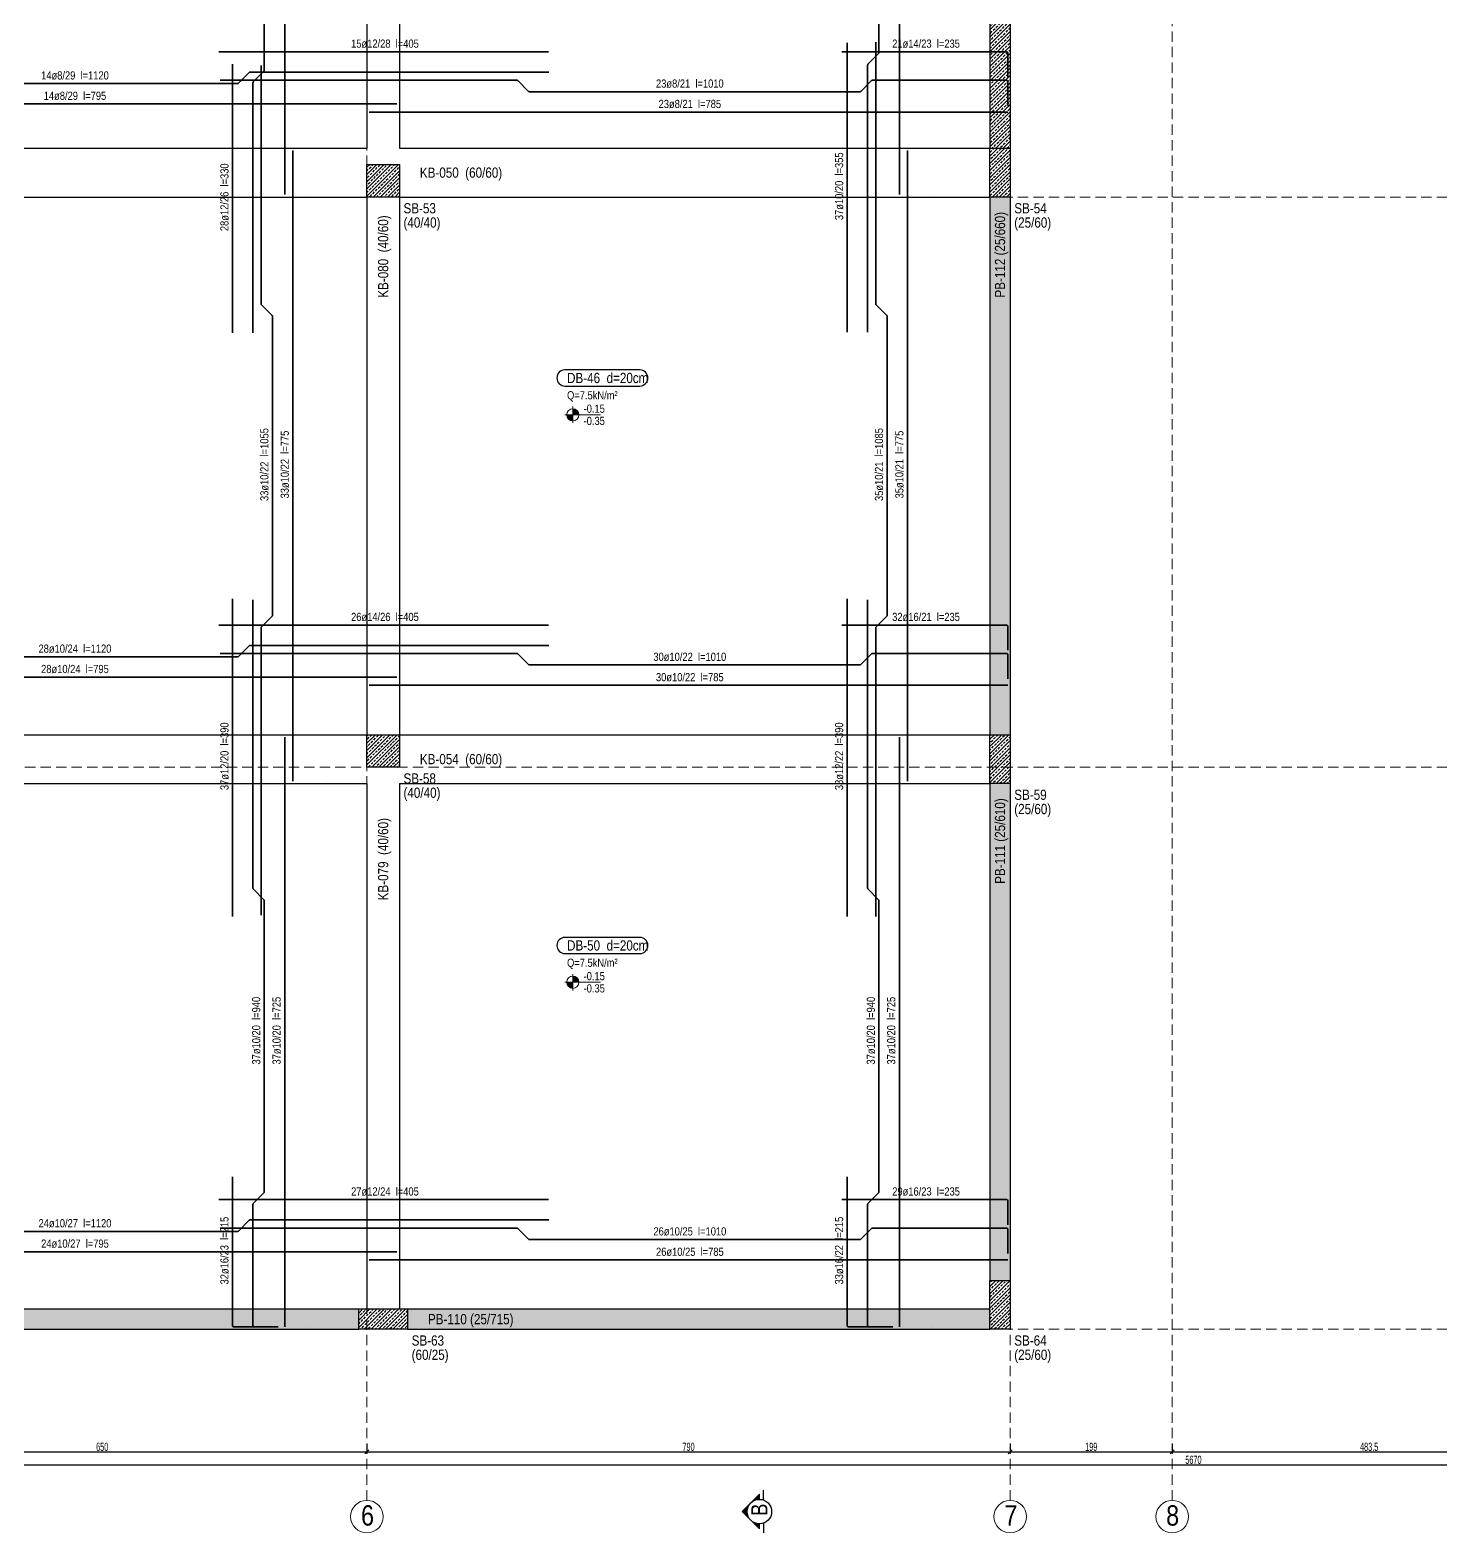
# Model space of a CAD drawing. Header units: millimetres. Extents: x 2018 to 8411, y 702 to 6024.
# Drawn here: x 3891 to 5623, y 702 to 2547 of the extents above; entities that cross this region are included whole.
import ezdxf
from ezdxf.enums import TextEntityAlignment as Align

# ---------------------------------------------------------------- set-up
doc = ezdxf.new("R2010")
doc.units = ezdxf.units.MM
doc.linetypes.add('DASHED', pattern=[19.05, 12.7, -6.35])
for name, color, linetype, lineweight in [('AKS BALONU (BEYKENT)', 7, 'Continuous', 20), ('AKS CIZGISI (BEYKENT)', 252, 'DASHED', 20), ('AKS NO (BEYKENT)', 3, 'Continuous', 20), ('AKS OLCU (BEYKENT)', 200, 'Continuous', 20), ('DONATI (BEYKENT)', 4, 'Continuous', 35), ('DONATI YAZISI (BEYKENT)', 3, 'Continuous', 20), ('DOSEME ISMI (BEYKENT)', 9, 'Continuous', 20), ('DOSEME PAFTA (BEYKENT)', 3, 'Continuous', 20), ('KESIT (BEYKENT)', 151, 'Continuous', 25), ('KESIT ISMI (BEYKENT)', 6, 'Continuous', 20), ('KIRIS (BEYKENT)', 2, 'Continuous', 30), ('KIRIS ISMI (BEYKENT)', 40, 'Continuous', 20), ('KOLON (BEYKENT)', 3, 'Continuous', 30), ('KOLON ISMI (BEYKENT)', 91, 'Continuous', 20), ('KOT CIZGI (BEYKENT)', 120, 'Continuous', 20), ('KOT YAZI (BEYKENT)', 7, 'Continuous', 20), ('LGP_SLAB', 6, 'Continuous', 30), ('PERDE (BEYKENT)', 6, 'Continuous', 30), ('PERDE ISMI (BEYKENT)', 240, 'Continuous', 20), ('TARAMA (BEYKENT)', 252, 'Continuous', 25), ('YAZI (BEYKENT)', 140, 'Continuous', 20)]:
    doc.layers.add(name, color=color, linetype=linetype, lineweight=lineweight)
doc.styles.add('DONATI YAZISI (BEYKENT)', font='')
doc.styles.add('DSMOLC-50', font='bahnschrift light condensed', dxfattribs={"width": 0.75, "height": 10})
doc.styles.add('KOT (BEYKENT)', font='')
doc.styles.add('stastyle', font='RomanSTA.ttf')
doc.styles.add('YAZI (BEYKENT)', font='')
doc.styles.get('DONATI YAZISI (BEYKENT)').set_extended_font_data('Bahnschrift Light Condensed')
doc.styles.get('KOT (BEYKENT)').set_extended_font_data('Bahnschrift Light Condensed')
doc.styles.get('YAZI (BEYKENT)').set_extended_font_data('Bahnschrift Light Condensed')
doc.dimstyles.new('DSMOLC-50', dxfattribs={"dimtxt": 10, "dimasz": 5, "dimexe": 2, "dimexo": 2, "dimgap": 1, "dimtad": 1, "dimdec": 1, "dimrnd": 0.5, "dimzin": 12, "dimdsep": 46, "dimtxsty": 'DSMOLC-50', "dimblk": 'OBLIQUE', "dimblk1": 'OBLIQUE', "dimblk2": 'OBLIQUE', "dimcen": 0, "dimclrt": 7, "dimadec": 0, "dimazin": 0, "dimtfac": 1, "dimtdec": 4, "dimtix": 1, "dimtmove": 2, "dimatfit": 3, "dimfxl": 1, "dimtzin": 0, "dimarcsym": 0})
pattern_1 = [(45, (1036.827, 1029.5085), (-4.490128, 4.490128), []), (45, (1041.317, 1029.5085), (-4.490128, 4.490128), [3.175, -1.5875])]
pattern_2 = [(45, (1036.827, 1029.5085), (-4.419417, 4.419417), []), (45, (1041.2465, 1029.5085), (-4.419417, 4.419417), [3.125, -1.5625])]

# ---------------------------------------------------------------- blocks, each defined once
blk = doc.blocks.new('_Oblique')
at = {"color": 0, "linetype": 'ByBlock', "lineweight": -2}
blk.add_line((-0.5, -0.5), (0.5, 0.5), dxfattribs=at)
blk = doc.blocks.new('*D116')
at = {"layer": 'AKS OLCU (BEYKENT)', "color": 0, "lineweight": -2, "transparency": 16777216}
for p, q in [((3654.3, 812), (3654.3, 800)), ((4304.3, 812), (4304.3, 800)), ((3654.3, 802), (4304.3, 802))]:
    blk.add_line(p, q, dxfattribs=at)
at = {"layer": 'DEFPOINTS', "color": 0, "transparency": 16777216}
for p in [(3654.3, 814), (4304.3, 814), (4304.3, 802)]:
    blk.add_point(p, dxfattribs=at)
at = {"layer": 'AKS OLCU (BEYKENT)', "color": 0, "lineweight": -2, "transparency": 16777216, "xscale": 5, "yscale": 5, "zscale": 5, "rotation": 180}
blk.add_blockref('_Oblique', (3654.3, 802), dxfattribs=at)
at = {"layer": 'AKS OLCU (BEYKENT)', "color": 0, "lineweight": -2, "transparency": 16777216, "xscale": 5, "yscale": 5, "zscale": 5}
blk.add_blockref('_Oblique', (4304.3, 802), dxfattribs=at)
at = {"layer": 'AKS OLCU (BEYKENT)', "color": 7, "transparency": 16777216, "insert": (3979.3, 808.1), "char_height": 10, "attachment_point": 5, "style": 'DSMOLC-50'}
blk.add_mtext('650', dxfattribs=at)
blk = doc.blocks.new('*D117')
at = {"layer": 'AKS OLCU (BEYKENT)', "color": 0, "lineweight": -2, "transparency": 16777216}
for p, q in [((4304.3, 812), (4304.3, 800)), ((5094.3, 812), (5094.3, 800)), ((4304.3, 802), (5094.3, 802))]:
    blk.add_line(p, q, dxfattribs=at)
at = {"layer": 'DEFPOINTS', "color": 0, "transparency": 16777216}
for p in [(4304.3, 814), (5094.3, 814), (5094.3, 802)]:
    blk.add_point(p, dxfattribs=at)
at = {"layer": 'AKS OLCU (BEYKENT)', "color": 0, "lineweight": -2, "transparency": 16777216, "xscale": 5, "yscale": 5, "zscale": 5, "rotation": 180}
blk.add_blockref('_Oblique', (4304.3, 802), dxfattribs=at)
at = {"layer": 'AKS OLCU (BEYKENT)', "color": 0, "lineweight": -2, "transparency": 16777216, "xscale": 5, "yscale": 5, "zscale": 5}
blk.add_blockref('_Oblique', (5094.3, 802), dxfattribs=at)
at = {"layer": 'AKS OLCU (BEYKENT)', "color": 7, "transparency": 16777216, "insert": (4699.3, 808.1), "char_height": 10, "attachment_point": 5, "style": 'DSMOLC-50'}
blk.add_mtext('790', dxfattribs=at)
blk = doc.blocks.new('*D118')
at = {"layer": 'AKS OLCU (BEYKENT)', "color": 0, "lineweight": -2, "transparency": 16777216}
for p, q in [((5094.3, 812), (5094.3, 800)), ((5293.3, 812), (5293.3, 800)), ((5094.3, 802), (5293.3, 802))]:
    blk.add_line(p, q, dxfattribs=at)
at = {"layer": 'DEFPOINTS', "color": 0, "transparency": 16777216}
for p in [(5094.3, 814), (5293.3, 814), (5293.3, 802)]:
    blk.add_point(p, dxfattribs=at)
at = {"layer": 'AKS OLCU (BEYKENT)', "color": 0, "lineweight": -2, "transparency": 16777216, "xscale": 5, "yscale": 5, "zscale": 5, "rotation": 180}
blk.add_blockref('_Oblique', (5094.3, 802), dxfattribs=at)
at = {"layer": 'AKS OLCU (BEYKENT)', "color": 0, "lineweight": -2, "transparency": 16777216, "xscale": 5, "yscale": 5, "zscale": 5}
blk.add_blockref('_Oblique', (5293.3, 802), dxfattribs=at)
at = {"layer": 'AKS OLCU (BEYKENT)', "color": 7, "transparency": 16777216, "insert": (5193.8, 808.1), "char_height": 10, "attachment_point": 5, "style": 'DSMOLC-50'}
blk.add_mtext('199', dxfattribs=at)
blk = doc.blocks.new('*D119')
at = {"layer": 'AKS OLCU (BEYKENT)', "color": 0, "lineweight": -2, "transparency": 16777216}
for p, q in [((5293.3, 812), (5293.3, 800)), ((5777, 812), (5777, 800)), ((5293.3, 802), (5777, 802))]:
    blk.add_line(p, q, dxfattribs=at)
at = {"layer": 'DEFPOINTS', "color": 0, "transparency": 16777216}
for p in [(5293.3, 814), (5777, 814), (5777, 802)]:
    blk.add_point(p, dxfattribs=at)
at = {"layer": 'AKS OLCU (BEYKENT)', "color": 0, "lineweight": -2, "transparency": 16777216, "xscale": 5, "yscale": 5, "zscale": 5, "rotation": 180}
blk.add_blockref('_Oblique', (5293.3, 802), dxfattribs=at)
at = {"layer": 'AKS OLCU (BEYKENT)', "color": 0, "lineweight": -2, "transparency": 16777216, "xscale": 5, "yscale": 5, "zscale": 5}
blk.add_blockref('_Oblique', (5777, 802), dxfattribs=at)
at = {"layer": 'AKS OLCU (BEYKENT)', "color": 7, "transparency": 16777216, "insert": (5535.1, 808.1), "char_height": 10, "attachment_point": 5, "style": 'DSMOLC-50'}
blk.add_mtext('483.5', dxfattribs=at)
blk = doc.blocks.new('*D128')
at = {"layer": 'AKS OLCU (BEYKENT)', "color": 0, "lineweight": -2, "transparency": 16777216}
for p, q in [((2484.3, 812), (2484.3, 784)), ((8154.3, 812), (8154.3, 784)), ((2484.3, 786), (8154.3, 786))]:
    blk.add_line(p, q, dxfattribs=at)
at = {"layer": 'DEFPOINTS', "color": 0, "transparency": 16777216}
for p in [(2484.3, 814), (8154.3, 814), (8154.3, 786)]:
    blk.add_point(p, dxfattribs=at)
at = {"layer": 'AKS OLCU (BEYKENT)', "color": 0, "lineweight": -2, "transparency": 16777216, "xscale": 5, "yscale": 5, "zscale": 5, "rotation": 180}
blk.add_blockref('_Oblique', (2484.3, 786), dxfattribs=at)
at = {"layer": 'AKS OLCU (BEYKENT)', "color": 0, "lineweight": -2, "transparency": 16777216, "xscale": 5, "yscale": 5, "zscale": 5}
blk.add_blockref('_Oblique', (8154.3, 786), dxfattribs=at)
at = {"layer": 'AKS OLCU (BEYKENT)', "color": 7, "transparency": 16777216, "insert": (5319.3, 792.1), "char_height": 10, "attachment_point": 5, "style": 'DSMOLC-50'}
blk.add_mtext('5670', dxfattribs=at)

msp = doc.modelspace()

# ---------------------------------------------------------------- hatches: boundary and pattern name
at = {"layer": 'KESIT (BEYKENT)', "lineweight": -3}
h = msp.add_hatch(color=256, dxfattribs=at)
h.dxf.hatch_style = 1
h.paths.add_polyline_path([(4775.78, 739.24), (4765.17, 728.64), (4775.78, 718.03, -0.1989124), (4771.39, 728.64, -0.1989124)])
h = msp.add_hatch(color=256, dxfattribs=at)
h.dxf.hatch_style = 1
h.paths.add_polyline_path([(4786.39, 749.85), (4775.78, 739.24, -0.1989124), (4786.39, 743.64)])
h = msp.add_hatch(color=256, dxfattribs=at)
h.dxf.hatch_style = 1
h.paths.add_polyline_path([(4786.39, 713.64, -0.1989124), (4775.78, 718.03), (4786.39, 707.42)])
at = {"layer": 'KOT CIZGI (BEYKENT)'}
h = msp.add_hatch(color=256, dxfattribs=at)
h.dxf.hatch_style = 1
h.paths.add_polyline_path([(4557.27, 2075.12), (4549.77, 2075.12, 0.4142136), (4557.27, 2067.62)])
h = msp.add_hatch(color=256, dxfattribs=at)
h.dxf.hatch_style = 1
h.paths.add_polyline_path([(4557.27, 2082.62), (4557.27, 2075.12), (4564.77, 2075.12, 0.4142136)])
h = msp.add_hatch(color=256, dxfattribs=at)
h.dxf.hatch_style = 1
h.paths.add_polyline_path([(4557.27, 1385.96), (4557.27, 1378.46), (4564.77, 1378.46, 0.4142136)])
h = msp.add_hatch(color=256, dxfattribs=at)
h.dxf.hatch_style = 1
h.paths.add_polyline_path([(4557.27, 1378.46), (4549.77, 1378.46, 0.4142136), (4557.27, 1370.96)])
at = {"layer": 'TARAMA (BEYKENT)', "lineweight": -3}
h = msp.add_hatch(dxfattribs=at)
h.set_pattern_fill('ANSI33', color=256)
h.set_pattern_definition(pattern_1)
h.paths.add_polyline_path([(5094.3, 2938.41), (5069.3, 2938.41), (5069.4, 2402.41), (5094.4, 2402.41)])
at = {"layer": 'TARAMA (BEYKENT)'}
h = msp.add_hatch(dxfattribs=at)
h.set_pattern_fill('ANSI33', color=256, style=0, pattern_type=0)
h.set_pattern_definition(pattern_2)
h.paths.add_polyline_path([(5069.3, 2402.41), (5094.3, 2402.41), (5094.3, 2342.41), (5069.3, 2342.41)], flags=0)
h = msp.add_hatch(dxfattribs=at)
h.set_pattern_fill('ANSI33', color=256, style=0, pattern_type=0)
h.set_pattern_definition(pattern_2)
h.paths.add_polyline_path([(4304.3, 2382.41), (4344.3, 2382.41), (4344.3, 2342.41), (4304.3, 2342.41)], flags=0)
at = {"layer": 'TARAMA (BEYKENT)', "lineweight": -3}
h = msp.add_hatch(dxfattribs=at)
h.set_pattern_fill('ANSI33', color=256)
h.set_pattern_definition(pattern_1)
h.paths.add_polyline_path([(5094.3, 2342.41), (5069.4, 2342.41), (5069.4, 1682.41), (5094.4, 1682.41)])
at = {"layer": 'TARAMA (BEYKENT)'}
h = msp.add_hatch(dxfattribs=at)
h.set_pattern_fill('ANSI33', color=256, style=0, pattern_type=0)
h.set_pattern_definition(pattern_2)
h.paths.add_polyline_path([(4304.3, 1682.41), (4344.3, 1682.41), (4344.3, 1642.41), (4304.3, 1642.41)], flags=0)
h = msp.add_hatch(dxfattribs=at)
h.set_pattern_fill('ANSI33', color=256, style=0, pattern_type=0)
h.set_pattern_definition(pattern_2)
h.paths.add_polyline_path([(5069.3, 1682.41), (5094.3, 1682.41), (5094.3, 1622.41), (5069.3, 1622.41)], flags=0)
at = {"layer": 'TARAMA (BEYKENT)', "lineweight": -3}
h = msp.add_hatch(dxfattribs=at)
h.set_pattern_fill('ANSI33', color=256)
h.set_pattern_definition(pattern_1)
h.paths.add_polyline_path([(5094.3, 1622.41), (5069.4, 1622.41), (5069.4, 1012.41), (5094.4, 1012.41)])
at = {"layer": 'TARAMA (BEYKENT)'}
h = msp.add_hatch(dxfattribs=at)
h.set_pattern_fill('ANSI33', color=256, style=0, pattern_type=0)
h.set_pattern_definition(pattern_2)
h.paths.add_polyline_path([(5069.3, 1012.41), (5094.3, 1012.41), (5094.3, 952.41), (5069.3, 952.41)], flags=0)
at = {"layer": 'TARAMA (BEYKENT)', "lineweight": -3}
h = msp.add_hatch(dxfattribs=at)
h.set_pattern_fill('ANSI33', color=256)
h.set_pattern_definition(pattern_1)
h.paths.add_polyline_path([(4294.3, 977.41), (3594.3, 977.41), (3594.3, 977.41), (3594.3, 952.41), (4294.3, 952.41)])
at = {"layer": 'TARAMA (BEYKENT)'}
h = msp.add_hatch(dxfattribs=at)
h.set_pattern_fill('ANSI33', color=256, style=0, pattern_type=0)
h.set_pattern_definition(pattern_2)
h.paths.add_polyline_path([(4294.3, 977.41), (4354.3, 977.41), (4354.3, 952.41), (4294.3, 952.41)], flags=0)
at = {"layer": 'TARAMA (BEYKENT)', "lineweight": -3}
h = msp.add_hatch(dxfattribs=at)
h.set_pattern_fill('ANSI33', color=256)
h.set_pattern_definition(pattern_1)
h.paths.add_polyline_path([(5069.3, 977.41), (4354.3, 977.41), (4354.3, 952.41), (5069.3, 952.41)])

# ---------------------------------------------------------------- linework, layer by layer
at = {"layer": 'AKS BALONU (BEYKENT)'}
for centre in [(4304.3, 722.41), (5094.3, 722.41), (5293.28, 722.41)]:
    msp.add_circle(centre, 20, dxfattribs=at)
at = {"layer": 'AKS CIZGISI (BEYKENT)'}
for p, q in [((4304.3, 742.41), (4304.3, 5772.41)), ((5094.3, 742.41), (5094.3, 5772.41)), ((5293.28, 742.41), (5293.28, 5772.41)), ((2284.3, 2342.41), (8369.3, 2342.41)), ((2284.3, 1642.41), (8369.3, 1642.41)), ((2284.3, 952.41), (8369.3, 952.41))]:
    msp.add_line(p, q, dxfattribs=at)
at = {"layer": 'DONATI (BEYKENT)'}
for points in [[(4919.18, 2176.47), (4919.18, 2504.42, -0.1989124), (4919.62, 2505.48), (4932.74, 2518.6, 0.1989124), (4933.18, 2519.66), (4933.18, 2798.31, 0.1989124), (4932.74, 2799.37), (4919.62, 2812.49, -0.1989124), (4919.18, 2813.56), (4919.18, 3029.87)], [(4164.4, 2175.71), (4164.4, 2482.79, -0.1989124), (4164.84, 2483.85), (4177.96, 2496.97, 0.1989124), (4178.4, 2498.03), (4178.4, 2711.79, 0.1989124), (4177.96, 2712.85), (4164.84, 2725.97, -0.1989124), (4164.4, 2727.03), (4164.4, 2949.11)], [(4929.18, 1459.23), (4929.18, 1813.79, -0.1989124), (4929.62, 1814.85), (4942.74, 1827.97, 0.1989124), (4943.18, 1829.03), (4943.18, 2195.79, 0.1989124), (4942.74, 2196.85), (4929.62, 2209.97, -0.1989124), (4929.18, 2211.03), (4929.18, 2532.63)], [(4887.38, 2520.76), (5089.88, 2520.76, -0.4142136), (5091.38, 2519.26), (5091.38, 2489.76)], [(3419.47, 2495.76), (3727.67, 2495.76, -0.1989124), (3728.74, 2495.33), (3741.86, 2482.2, 0.1989124), (3742.92, 2481.76), (4145.66, 2481.76, 0.1989124), (4146.72, 2482.2), (4159.84, 2495.33, -0.1989124), (4160.9, 2495.76), (4527.88, 2495.76)], [(4174.4, 1460.71), (4174.4, 1813.79, -0.1989124), (4174.84, 1814.85), (4187.96, 1827.97, 0.1989124), (4188.4, 1829.03), (4188.4, 2195.79, 0.1989124), (4187.96, 2196.85), (4174.84, 2209.97, -0.1989124), (4174.4, 2211.03), (4174.4, 2504.11)], [(4123.99, 2485.76), (4488.7, 2485.76, -0.1989124), (4489.76, 2485.33), (4502.88, 2472.2, 0.1989124), (4503.94, 2471.76), (4909.74, 2471.76, 0.1989124), (4910.8, 2472.2), (4923.93, 2485.33, -0.1989124), (4924.99, 2485.76), (5089.88, 2485.76, -0.4142136), (5091.38, 2484.26), (5091.38, 2454.76)], [(4195.4, 955.41), (4165.9, 955.41, -0.4142136), (4164.4, 956.91), (4164.4, 1105.79, -0.1989124), (4164.84, 1106.85), (4177.96, 1119.97, 0.1989124), (4178.4, 1121.03), (4178.4, 1478.79, 0.1989124), (4177.96, 1479.85), (4164.84, 1492.97, -0.1989124), (4164.4, 1494.03), (4164.4, 1847.81)], [(4950.18, 955.41), (4920.68, 955.41, -0.4142136), (4919.18, 956.91), (4919.18, 1105.79, -0.1989124), (4919.62, 1106.85), (4932.74, 1119.97, 0.1989124), (4933.18, 1121.03), (4933.18, 1478.79, 0.1989124), (4932.74, 1479.85), (4919.62, 1492.97, -0.1989124), (4919.18, 1494.03), (4919.18, 1847.81)], [(4887.4, 1817.03), (5089.89, 1817.03, -0.4142136), (5091.39, 1815.53), (5091.39, 1786.02)], [(3419.45, 1792.03), (3727.66, 1792.03, -0.1989124), (3728.72, 1791.59), (3741.84, 1778.47, 0.1989124), (3742.9, 1778.03), (4145.6, 1778.03, 0.1989124), (4146.66, 1778.47), (4159.78, 1791.59, -0.1989124), (4160.84, 1792.03), (4527.86, 1792.03)], [(4124, 1782.03), (4488.7, 1782.03, -0.1989124), (4489.76, 1781.59), (4502.88, 1768.47, 0.1989124), (4503.94, 1768.03), (4909.76, 1768.03, 0.1989124), (4910.82, 1768.47), (4923.94, 1781.59, -0.1989124), (4925, 1782.03), (5089.89, 1782.03, -0.4142136), (5091.39, 1780.53), (5091.39, 1751.02)], [(4170.4, 955.41), (4140.9, 955.41, -0.4142136), (4139.4, 956.91), (4139.4, 1139.41)], [(4925.18, 955.41), (4895.68, 955.41, -0.4142136), (4894.18, 956.91), (4894.18, 1139.41)], [(4887.41, 1111.64), (5089.9, 1111.64, -0.4142136), (5091.4, 1110.14), (5091.4, 1080.63)], [(3419.49, 1086.64), (3727.68, 1086.64, -0.1989124), (3728.74, 1086.2), (3741.86, 1073.08, 0.1989124), (3742.92, 1072.64), (4145.68, 1072.64, 0.1989124), (4146.74, 1073.08), (4159.86, 1086.2, -0.1989124), (4160.92, 1086.64), (4527.89, 1086.64)], [(4124, 1076.64), (4488.7, 1076.64, -0.1989124), (4489.76, 1076.2), (4502.88, 1063.08, 0.1989124), (4503.94, 1062.64), (4909.76, 1062.64, 0.1989124), (4910.82, 1063.08), (4923.94, 1076.2, -0.1989124), (4925, 1076.64), (5089.9, 1076.64, -0.4142136), (5091.4, 1075.14), (5091.4, 1045.63)]]:
    msp.add_lwpolyline(points, format="xyb", dxfattribs=at)
for points in [[(4958.18, 2345.41), (4958.18, 2953.11)], [(4203.4, 2345.41), (4203.4, 2844.41)], [(4894.18, 2176.56), (4894.18, 2531.55)], [(4122.43, 2520.76), (4527.43, 2520.76)], [(4139.4, 2175.54), (4139.4, 2505.54)], [(3547.27, 2456.76), (4341.3, 2456.76)], [(4307.27, 2446.76), (5091.38, 2446.76)], [(4213.4, 1625.41), (4213.4, 2399.41)], [(4968.18, 1625.41), (4968.18, 2399.41)], [(4139.4, 1459.29), (4139.4, 1849.29)], [(4894.18, 1459.29), (4894.18, 1849.29)], [(4122.4, 1817.03), (4527.4, 1817.03)], [(3547.2, 1753.03), (4341.3, 1753.03)], [(4307.2, 1743.03), (5091.39, 1743.03)], [(4203.4, 955.41), (4203.4, 1679.41)], [(4958.18, 955.41), (4958.18, 1679.41)], [(4122.44, 1111.64), (4527.44, 1111.64)], [(3547.3, 1047.64), (4341.3, 1047.64)], [(4307.3, 1037.64), (5091.4, 1037.64)]]:
    msp.add_lwpolyline(points, dxfattribs=at)
at = {"layer": 'DOSEME PAFTA (BEYKENT)', "lineweight": -3}
for points in [[(4547.49, 2110.42), (4639.48, 2110.42, 1), (4639.48, 2130.21), (4547.49, 2130.21, 1)], [(4547.49, 1413.76), (4639.55, 1413.76, 1), (4639.55, 1433.54), (4547.49, 1433.54, 1)]]:
    msp.add_lwpolyline(points, format="xyb", close=True, dxfattribs=at)
at = {"layer": 'KESIT (BEYKENT)', "lineweight": -3, "flags": 128}
for points in [[(4786.39, 743.64), (4786.39, 749.85), (4765.17, 728.64), (4786.39, 707.42), (4786.39, 713.64)], [(4791.39, 742.78), (4791.39, 754.85)], [(4791.39, 714.49), (4791.39, 702.42)]]:
    msp.add_lwpolyline(points, dxfattribs=at)
at = {"layer": 'KESIT (BEYKENT)', "lineweight": -3}
msp.add_circle((4786.39, 728.64), 15, dxfattribs=at)
at = {"layer": 'KIRIS (BEYKENT)'}
for p, q in [((4304.2, 2807.31), (4304.3, 2402.41)), ((4344.3, 2807.31), (4344.3, 2402.41)), ((3584.3, 2402.41), (4304.3, 2402.41)), ((4344.3, 2402.41), (5069.3, 2402.41)), ((3584.3, 2342.41), (4304.2, 2342.41)), ((4304.2, 2342.31), (4304.2, 1682.31)), ((4344.3, 2342.41), (5069.3, 2342.41)), ((4344.3, 2342.31), (4344.3, 1682.41)), ((3584.3, 1682.41), (4304.2, 1682.41)), ((4344.3, 1682.41), (5069.4, 1682.41)), ((3584.3, 1622.41), (4304.3, 1622.41)), ((4304.3, 1622.41), (4304.3, 977.31)), ((4344.3, 1622.41), (5069.4, 1622.41)), ((4344.3, 1622.41), (4344.3, 977.31))]:
    msp.add_line(p, q, dxfattribs=at)
at = {"layer": 'KOLON (BEYKENT)'}
for points in [[(5069.3, 2402.41), (5094.3, 2402.41), (5094.3, 2342.41), (5069.3, 2342.41)], [(4304.3, 2382.41), (4344.3, 2382.41), (4344.3, 2342.41), (4304.3, 2342.41)], [(4304.3, 1682.41), (4344.3, 1682.41), (4344.3, 1642.41), (4304.3, 1642.41)], [(5069.3, 1682.41), (5094.3, 1682.41), (5094.3, 1622.41), (5069.3, 1622.41)], [(5069.3, 1012.41), (5094.3, 1012.41), (5094.3, 952.41), (5069.3, 952.41)], [(4294.3, 977.41), (4354.3, 977.41), (4354.3, 952.41), (4294.3, 952.41)]]:
    msp.add_lwpolyline(points, close=True, dxfattribs=at)
at = {"layer": 'KOT CIZGI (BEYKENT)'}
for p, q in [((4557.27, 2085.12), (4557.27, 2065.12)), ((4547.27, 2075.12), (4591.29, 2075.12)), ((4557.27, 1388.46), (4557.27, 1368.46)), ((4547.27, 1378.46), (4591.29, 1378.46))]:
    msp.add_line(p, q, dxfattribs=at)
for centre in [(4557.27, 2075.12), (4557.27, 1378.46)]:
    msp.add_circle(centre, 7.5, dxfattribs=at)
at = {"layer": 'PERDE (BEYKENT)'}
for p, q in [((5069.3, 2938.31), (5069.4, 2402.31)), ((5094.3, 2938.31), (5094.4, 2402.31)), ((5069.4, 2342.31), (5069.4, 1682.41)), ((5094.3, 2342.31), (5094.4, 1682.41)), ((5069.4, 1622.41), (5069.4, 1012.31)), ((5094.3, 1622.41), (5094.4, 1012.31)), ((3594.3, 977.41), (4294.3, 977.41)), ((4354.3, 977.41), (5069.4, 977.41)), ((3594.3, 952.41), (4294.3, 952.41)), ((4354.3, 952.41), (5069.4, 952.41))]:
    msp.add_line(p, q, dxfattribs=at)

# ---------------------------------------------------------------- texts
at = {"layer": 'AKS NO (BEYKENT)', "style": 'YAZI (BEYKENT)'}
for s, p in [('6', (4297.18, 711.41)), ('7', (5087.18, 711.41)), ('8', (5285.82, 711.41))]:
    msp.add_text(s, height=25, dxfattribs=at).set_placement(p)
at = {"layer": 'DONATI YAZISI (BEYKENT)', "style": 'DONATI YAZISI (BEYKENT)'}
for s, p in [(' 15ø12/28  l=405', (4324.93, 2530.76)), (' 21ø14/23  l=235', (4989.38, 2530.76)), (' 14ø8/29  l=1120', (3944.29, 2491.76)), (' 23ø8/21  l=1010', (4699.33, 2481.76)), (' 14ø8/29  l=795', (3944.29, 2466.76)), (' 23ø8/21  l=785', (4699.33, 2456.76)), (' 26ø14/26  l=405', (4324.9, 1827.03)), (' 32ø16/21  l=235', (4989.39, 1827.03)), (' 28ø10/24  l=1120', (3944.25, 1788.03)), (' 30ø10/22  l=1010', (4699.29, 1778.03)), (' 28ø10/24  l=795', (3944.25, 1763.03)), (' 30ø10/22  l=785', (4699.29, 1753.03)), (' 27ø12/24  l=405', (4324.94, 1121.64)), (' 29ø16/23  l=235', (4989.4, 1121.64)), (' 24ø10/27  l=1120', (3944.3, 1082.64)), (' 26ø10/25  l=1010', (4699.35, 1072.64)), (' 24ø10/27  l=795', (3944.3, 1057.64)), (' 26ø10/25  l=785', (4699.35, 1047.64))]:
    msp.add_text(s, height=10, dxfattribs=at).set_placement(p, align=Align.MIDDLE_CENTER)
for s, p in [(' 28ø12/26  l=330', (4129.4, 2340.54)), (' 37ø10/20  l=355', (4884.18, 2354.06)), (' 33ø10/22  l=1055', (4178.4, 2012.41)), (' 33ø10/22  l=775', (4203.4, 2012.41)), (' 35ø10/21  l=1085', (4933.18, 2012.41)), (' 35ø10/21  l=775', (4958.18, 2012.41)), (' 37ø12/20  l=390', (4129.4, 1654.29)), (' 33ø12/22  l=390', (4884.18, 1654.29)), (' 37ø10/20  l=940', (4168.4, 1317.41)), (' 37ø10/20  l=725', (4193.4, 1317.41)), (' 37ø10/20  l=940', (4923.18, 1317.41)), (' 37ø10/20  l=725', (4948.18, 1317.41)), (' 32ø16/23  l=215', (4129.4, 1047.41)), (' 33ø16/22  l=215', (4884.18, 1047.41))]:
    msp.add_text(s, height=10, rotation=90, dxfattribs=at).set_placement(p, align=Align.MIDDLE_CENTER)
at = {"layer": 'DOSEME ISMI (BEYKENT)', "style": 'YAZI (BEYKENT)'}
for s, p in [('DB-46  d=20cm', (4550.13, 2114.08)), ('DB-50  d=20cm', (4550.13, 1417.41))]:
    msp.add_text(s, height=12.5, dxfattribs=at).set_placement(p)
at = {"layer": 'KESIT ISMI (BEYKENT)', "style": 'YAZI (BEYKENT)'}
msp.add_text('B', height=20, rotation=90, dxfattribs=at).set_placement((4796.26, 723.18))
at = {"layer": 'KIRIS ISMI (BEYKENT)', "style": 'YAZI (BEYKENT)'}
for s, p in [('KB-050  (60/60)', (4369.4, 2366.16)), ('KB-054  (60/60)', (4369.4, 1646.16))]:
    msp.add_text(s, height=12.5, dxfattribs=at).set_placement(p)
for s, p in [('KB-080  (40/60)', (4330.56, 2218.84)), ('KB-079  (40/60)', (4330.56, 1479.04))]:
    msp.add_text(s, height=12.5, rotation=90, dxfattribs=at).set_placement(p)
at = {"layer": 'KOLON ISMI (BEYKENT)', "style": 'YAZI (BEYKENT)'}
for s, p in [('SB-53', (4349.3, 2322.41)), ('SB-54', (5099.3, 2322.41)), ('(40/40)', (4349.3, 2304.91)), ('(25/60)', (5099.3, 2304.91)), ('SB-58', (4349.3, 1622.41)), ('(40/40)', (4349.3, 1604.91)), ('SB-59', (5099.3, 1602.41)), ('(25/60)', (5099.3, 1584.91)), ('SB-63', (4359.3, 932.41)), ('SB-64', (5099.3, 932.41)), ('(60/25)', (4359.3, 914.91)), ('(25/60)', (5099.3, 914.91))]:
    msp.add_text(s, height=12.5, dxfattribs=at).set_placement(p)
at = {"layer": 'KOT YAZI (BEYKENT)', "style": 'KOT (BEYKENT)'}
for s, p in [(' -0.15', (4567.27, 2077.62)), (' -0.35', (4567.27, 2062.62)), (' -0.15', (4567.27, 1380.96)), (' -0.35', (4567.27, 1365.96))]:
    msp.add_text(s, height=10, dxfattribs=at).set_placement(p)
at = {"layer": 'LGP_SLAB', "style": 'stastyle'}
for s, p in [('& 1-.2- 1- 7.600001- 0', (4306.98, 2460.26)), ('& 1-.2- 1- 7- 4.8', (4234.3, 2345.4)), ('& 1-.2- 1- 6.999999- 3.314873', (4999.97, 2345.4)), ('& 1-.2- 1- 7.600001- 0', (4307.29, 1752.41)), ('& 1-.2- 1- 6.900001- 4.65', (4254.3, 1625.41)), ('& 1-.2- 1- 6.900002- 6.159973', (5019.3, 1625.41)), ('& 1-.2- 1- 7.6- 0', (4307.29, 1047.41)), ('& 1-.2- 1- 0- 7', (4234.3, 955.4)), ('& 1-.2- 1- 0- 6.999999', (4999.3, 955.4))]:
    msp.add_text(s, height=0.0005, dxfattribs=at).set_placement(p)
at = {"layer": 'PERDE ISMI (BEYKENT)', "style": 'YAZI (BEYKENT)'}
for s, p in [('PB-112 (25/660)', (5088.06, 2219.03)), ('PB-111 (25/610)', (5088.06, 1499.25))]:
    msp.add_text(s, height=12.5, rotation=90, dxfattribs=at).set_placement(p)
msp.add_text('PB-110 (25/715)', height=12.5, dxfattribs=at).set_placement((4379.3, 958.66))
at = {"layer": 'YAZI (BEYKENT)', "style": 'YAZI (BEYKENT)'}
for p in [(4550.13, 2094.08), (4550.13, 1397.41)]:
    msp.add_text('Q=7.5kN/m²', height=10, dxfattribs=at).set_placement(p)

# ---------------------------------------------------------------- dimensions: what is measured, and where the dimension line sits
at = {"layer": 'AKS OLCU (BEYKENT)'}
for base, p1, p2, picture, middle in [((8154.3, 786.03), (2484.3, 814.03), (8154.3, 814.03), '*D128', (5319.3, 792.14)), ((4304.3, 802.03), (3654.3, 814.03), (4304.3, 814.03), '*D116', (3979.3, 808.14)), ((5094.3, 802.03), (4304.3, 814.03), (5094.3, 814.03), '*D117', (4699.3, 808.14)), ((5293.28, 802.03), (5094.3, 814.03), (5293.28, 814.03), '*D118', (5193.79, 808.08)), ((5776.98, 802.03), (5293.28, 814.03), (5776.98, 814.03), '*D119', (5535.13, 808.14))]:
    dim = msp.add_linear_dim(base=base, p1=p1, p2=p2, dimstyle='DSMOLC-50', dxfattribs=at)
    dim.commit()
    dim.dimension.update_dxf_attribs({"geometry": picture, "text_midpoint": middle})

doc.saveas('drawing.dxf')
